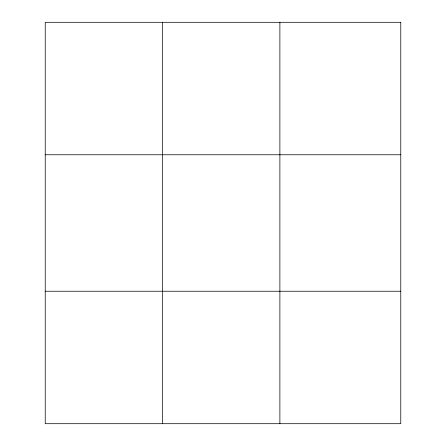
<?xml version="1.0" encoding="UTF-8"?>
<svg xmlns="http://www.w3.org/2000/svg" width="446" height="446" viewBox="0 0 446 446"><rect width="100%" height="100%" fill="white"/><g stroke="black" fill="none" stroke-linecap="round" stroke-linejoin="round"><path stroke-width="0.67" d="M162.556 22.3L162.556 423.7M279.887 22.3L279.887 423.7M45.23 154.762L400.77 154.762M45.23 291.238L400.77 291.238M400.77 22.3L400.77 423.7L45.23 423.7L45.23 22.3L400.77 22.3"/></g></svg>
